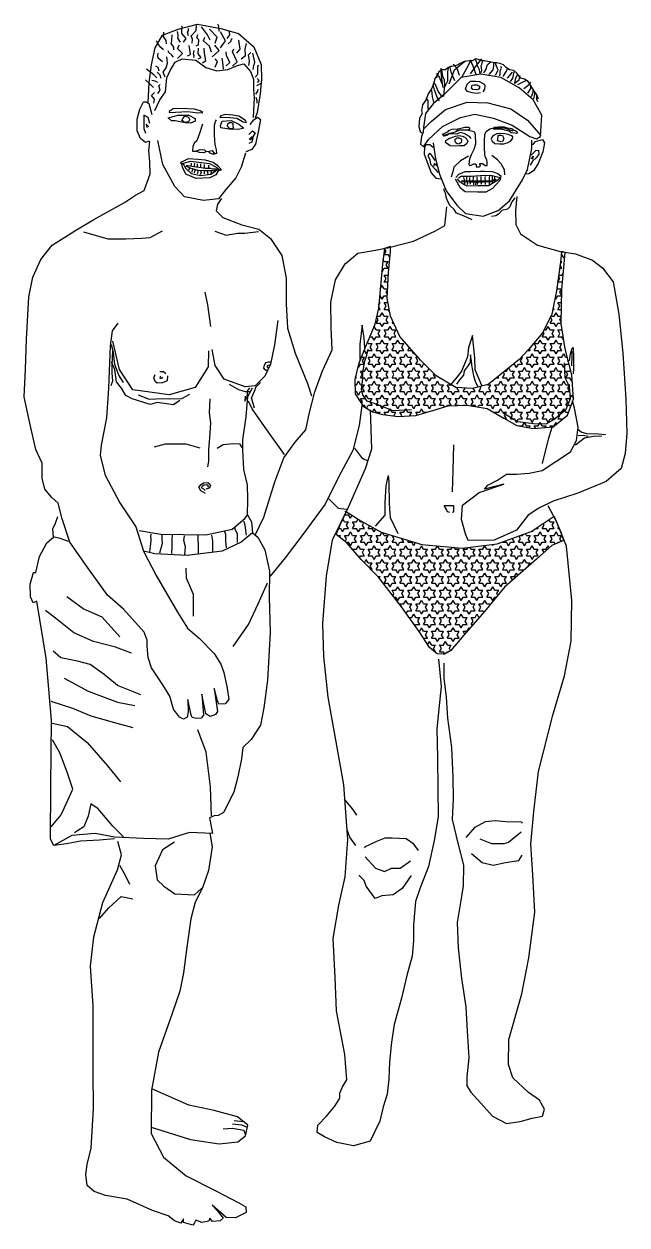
# Model space of a CAD drawing. Header units: metres. Extents: x -48.64 to -47.74, y -216.34 to -214.55.
import ezdxf

# ---------------------------------------------------------------- set-up
doc = ezdxf.new("R2010")
doc.units = ezdxf.units.M
doc.header["$MEASUREMENT"] = 0
pattern_1 = [(0, (-1.684387, 184.43196), (0, 0.0324759527), [0.01875, -0.01875]), (60, (-1.684387, 184.43196), (-0.028125, 0.0162379763), [0.01875, -0.01875]), (120, (-1.675012, 184.448198), (-0.028125, -0.0162379763), [0.01875, -0.01875])]

# ---------------------------------------------------------------- blocks, each defined once
blk = doc.blocks.new('Couple in Swimsuits')
h = blk.add_hatch()
h.set_pattern_fill('STARS', color=6, scale=0.15, style=0)
h.set_pattern_definition(pattern_1)
h.paths.add_polyline_path([(-0.0196, 4.6389), (-0.029, 4.5654), (-0.0478, 4.3564), (-0.0666, 4.2735), (-0.1068, 4.1783), (-0.1416, 4.0913), (-0.1604, 4.0178), (-0.1577, 3.9496), (-0.1202, 3.8908), (-0.076, 3.864), (-0.0263, 3.8519), (0.046, 3.8426), (0.1303, 3.8479), (0.2146, 3.8733), (0.2829, 3.8934), (0.3712, 3.896), (0.4678, 3.8799), (0.5467, 3.8345), (0.6096, 3.7997), (0.6886, 3.785), (0.7809, 3.793), (0.8493, 3.8493), (0.8774, 3.9255), (0.8694, 4.0405), (0.8387, 4.1639), (0.82, 4.2829), (0.8226, 4.4451), (0.8333, 4.5668), (0.8387, 4.6203), (0.8213, 4.6243), (0.8159, 4.5748), (0.7971, 4.4382), (0.7757, 4.3272), (0.7329, 4.2403), (0.6645, 4.1598), (0.6204, 4.113), (0.5361, 4.0448), (0.4732, 3.994), (0.3982, 3.9753), (0.3193, 3.9806), (0.2269, 4.0355), (0.152, 4.1104), (0.0543, 4.2214), (0.0101, 4.319), (-0.0059, 4.4032), (-0.0006, 4.5254), (0.0101, 4.6257), (0.0088, 4.6484)])
h = blk.add_hatch()
h.set_pattern_fill('STARS', color=6, scale=0.15, style=0)
h.set_pattern_definition(pattern_1)
h.paths.add_polyline_path([(-0.2045, 3.3944), (-0.1313, 3.3484), (-0.0351, 3.2942), (0.1588, 3.2359), (0.3502, 3.2184), (0.5156, 3.2387), (0.6769, 3.2969), (0.7773, 3.3633), (0.7854, 3.3687), (0.818, 3.294), (0.8302, 3.2547), (0.7746, 3.2303), (0.7027, 3.1653), (0.5508, 3.0336), (0.4559, 2.9185), (0.3583, 2.806), (0.296, 2.7329), (0.2661, 2.7153), (0.2594, 2.7153), (0.2309, 2.7166), (0.1943, 2.7464), (0.1455, 2.8223), (0.0614, 2.9402), (-0.0473, 3.0799), (-0.13, 3.1639), (-0.1978, 3.2439), (-0.2479, 3.2831), (-0.2274, 3.332), (-0.202, 3.3854)])
for points in [[(-1.1398, 5.3298), (-1.1352, 5.4259), (-1.1239, 5.5107), (-1.1069, 5.5908), (-1.0719, 5.6506), (-0.9985, 5.6788), (-0.9059, 5.7037), (-0.7953, 5.6822), (-0.7117, 5.6585), (-0.6382, 5.5952), (-0.6043, 5.5117), (-0.6031, 5.4426), (-0.6087, 5.3726), (-0.6234, 5.2846), (-0.6324, 5.257)], [(-0.9728, 5.6173), (-0.96, 5.6355), (-0.9803, 5.659), (-0.9803, 5.6761), (-0.9792, 5.6954)], [(-0.9311, 5.6131), (-0.93, 5.6312), (-0.9364, 5.6483), (-0.9118, 5.6729), (-0.9107, 5.6964)], [(-0.8038, 5.6697), (-0.8048, 5.6932), (-0.8102, 5.7029)], [(-1.053, 5.6098), (-1.0541, 5.6259), (-1.068, 5.6441), (-1.0659, 5.6654)], [(-1.0177, 5.581), (-1.0177, 5.5938), (-1.0306, 5.612), (-1.0273, 5.6248), (-1.0263, 5.6526)], [(-0.9867, 5.6184), (-0.9995, 5.6366), (-0.9985, 5.6451), (-0.9985, 5.6515), (-1.0017, 5.6686)], [(-0.9493, 5.6473), (-0.9535, 5.6654), (-0.9482, 5.6719), (-0.9482, 5.6825)], [(-0.9118, 5.6002), (-0.9022, 5.6056), (-0.9, 5.6291), (-0.9097, 5.6376), (-0.9043, 5.6547)], [(-0.8466, 5.627), (-0.8583, 5.6526), (-0.8872, 5.69)], [(-0.8401, 5.5703), (-0.8487, 5.5992), (-0.8776, 5.6237), (-0.8712, 5.6409)], [(-0.823, 5.6131), (-0.8123, 5.6419), (-0.8498, 5.6793)], [(-0.7973, 5.5906), (-0.7738, 5.6237), (-0.7973, 5.6665)], [(-0.7653, 5.6344), (-0.7524, 5.6526), (-0.7567, 5.6729)], [(-1.0669, 5.581), (-1.0808, 5.5917), (-1.0947, 5.612), (-1.1001, 5.6248)], [(-1.0006, 5.5404), (-0.9781, 5.5639), (-1.0017, 5.5874), (-0.992, 5.6056)], [(-0.9535, 5.5532), (-0.9396, 5.5585), (-0.9418, 5.5821), (-0.945, 5.6013)], [(-0.9033, 5.5393), (-0.8893, 5.5446), (-0.899, 5.5553), (-0.9033, 5.5639), (-0.9011, 5.5895)], [(-0.8819, 5.519), (-0.8669, 5.5307), (-0.8733, 5.565), (-0.8744, 5.5895)], [(-0.8359, 5.5478), (-0.8027, 5.5788), (-0.8241, 5.6034)], [(-0.7599, 5.6098), (-0.746, 5.6227), (-0.7449, 5.6334), (-0.7407, 5.6355)], [(-0.7396, 5.504), (-0.7182, 5.5243), (-0.7396, 5.5714), (-0.7332, 5.5863)], [(-0.7203, 5.565), (-0.7043, 5.5842), (-0.7107, 5.627)], [(-0.6989, 5.5393), (-0.6786, 5.5543), (-0.6807, 5.5853), (-0.6733, 5.6109)], [(-1.1079, 5.2934), (-1.0843, 5.3447), (-1.0587, 5.3821), (-1.0512, 5.4484), (-1.0351, 5.4826), (-1.0127, 5.5221), (-0.9784, 5.5382), (-0.9143, 5.5328), (-0.8672, 5.4976), (-0.8145, 5.4816), (-0.762, 5.488), (-0.716, 5.5072), (-0.6861, 5.5147), (-0.654, 5.4784), (-0.6401, 5.442), (-0.6412, 5.3939), (-0.638, 5.3544), (-0.6412, 5.2934), (-0.6422, 5.2603)], [(-1.0723, 5.5243), (-1.0926, 5.5425), (-1.0947, 5.5532), (-1.0926, 5.565)], [(-1.0594, 5.4516), (-1.0691, 5.4752), (-1.0541, 5.4955), (-1.0487, 5.5179), (-1.0519, 5.5478)], [(-1.0199, 5.5468), (-1.0273, 5.5553), (-1.0434, 5.5703), (-1.0445, 5.5767)], [(-0.9236, 5.5457), (-0.9214, 5.5532), (-0.9246, 5.5617), (-0.9225, 5.5778)], [(-0.822, 5.4987), (-0.8113, 5.5265), (-0.823, 5.5382)], [(-0.7834, 5.4891), (-0.7856, 5.5233), (-0.7899, 5.5425)], [(-0.7695, 5.5062), (-0.7524, 5.5211), (-0.7685, 5.5543), (-0.7695, 5.5714)], [(-0.6626, 5.5072), (-0.6593, 5.5286), (-0.6636, 5.5575), (-0.6529, 5.5682)], [(-0.6422, 5.488), (-0.639, 5.5072), (-0.6347, 5.5233), (-0.6433, 5.565)], [(0.712, 5.3471), (0.704, 5.3679), (0.6928, 5.3839), (0.6768, 5.4086), (0.6624, 5.4318), (0.6448, 5.4422), (0.628, 5.447), (0.6105, 5.4693), (0.5945, 5.4829), (0.5737, 5.4861), (0.5577, 5.4973), (0.5465, 5.5101), (0.5281, 5.5173), (0.5138, 5.5204), (0.5026, 5.5204), (0.4786, 5.5252), (0.4546, 5.5292), (0.4458, 5.5292), (0.4147, 5.538), (0.3971, 5.5292), (0.3851, 5.53), (0.3595, 5.5268), (0.3363, 5.5157), (0.3275, 5.5085), (0.3012, 5.5021), (0.2948, 5.5021), (0.2812, 5.4965), (0.27, 5.4861), (0.2532, 5.4861), (0.2396, 5.4781), (0.2332, 5.4613), (0.2205, 5.4462), (0.2173, 5.4318), (0.2093, 5.4054), (0.2013, 5.3919), (0.1885, 5.3727), (0.1789, 5.3456), (0.1621, 5.3198), (0.1565, 5.2926), (0.1597, 5.2799), (0.1477, 5.2575), (0.1444, 5.2179), (0.1505, 5.1948), (0.1585, 5.1878)], [(0.2876, 5.4198), (0.314, 5.4861), (0.3443, 5.5133), (0.3651, 5.5292)], [(0.3475, 5.4518), (0.3707, 5.4909), (0.3931, 5.534)], [(0.4155, 5.4645), (0.4019, 5.5045), (0.3891, 5.5324)], [(0.3899, 5.4677), (0.4179, 5.5077), (0.4434, 5.538)], [(0.4354, 5.4669), (0.4322, 5.4869), (0.4218, 5.5053), (0.4171, 5.5276), (0.4091, 5.5356)], [(0.4394, 5.4733), (0.4434, 5.4845), (0.4394, 5.5053), (0.4426, 5.5125), (0.4466, 5.5268)], [(0.4522, 5.4717), (0.4618, 5.4861), (0.4698, 5.5117), (0.4762, 5.5173), (0.4866, 5.5268)], [(-1.099, 5.4484), (-1.1129, 5.4623), (-1.1482, 5.4901)], [(-1.0873, 5.4805), (-1.0926, 5.4976), (-1.1033, 5.504)], [(-1.0787, 5.4452), (-1.084, 5.4613), (-1.0969, 5.4762)], [(-0.6326, 5.4516), (-0.6198, 5.4666), (-0.6198, 5.5051), (-0.6144, 5.5083)], [(0.254, 5.4198), (0.242, 5.4518), (0.23, 5.4685), (0.2284, 5.4486)], [(0.2588, 5.4031), (0.2548, 5.4326), (0.25, 5.4757), (0.25, 5.4949)], [(0.2628, 5.3597), (0.2668, 5.415), (0.2652, 5.4382), (0.2572, 5.4542), (0.254, 5.4765), (0.25, 5.4917)], [(0.266, 5.4023), (0.282, 5.435), (0.2812, 5.4749), (0.2844, 5.4981)], [(0.3148, 5.4342), (0.298, 5.4749), (0.2924, 5.4981)], [(0.3363, 5.459), (0.3275, 5.4901), (0.3164, 5.5061), (0.3076, 5.5117)], [(0.477, 5.4637), (0.497, 5.4861), (0.5002, 5.5045), (0.4994, 5.5236)], [(0.5074, 5.4613), (0.5201, 5.4853), (0.5098, 5.5125), (0.509, 5.5181)], [(0.5289, 5.4574), (0.5305, 5.4693), (0.5305, 5.4821), (0.5361, 5.4941), (0.5329, 5.5029)], [(0.5449, 5.455), (0.5537, 5.4709), (0.5601, 5.4805), (0.5641, 5.4925)], [(0.5649, 5.447), (0.5745, 5.4574), (0.5889, 5.4757)], [(0.5793, 5.431), (0.5905, 5.447), (0.5961, 5.4757), (0.6001, 5.4813)], [(-1.1151, 5.4025), (-1.1268, 5.4142), (-1.1525, 5.4388)], [(-1.0947, 5.4271), (-1.1065, 5.4335), (-1.1226, 5.4356)], [(-1.0947, 5.3736), (-1.083, 5.3896), (-1.0894, 5.41), (-1.083, 5.4174)], [(-0.6251, 5.4121), (-0.6048, 5.4228)], [(-0.621, 5.4271), (-0.6136, 5.4361), (-0.6231, 5.446)], [(0.242, 5.34), (0.2292, 5.3599), (0.2181, 5.3911), (0.2125, 5.4174)], [(0.2564, 5.3575), (0.2356, 5.3847), (0.2236, 5.4166), (0.2149, 5.427)], [(0.4369, 5.3782), (0.4203, 5.3744), (0.3974, 5.3775), (0.3745, 5.3839), (0.3656, 5.3972), (0.3733, 5.4188), (0.3898, 5.4328), (0.4146, 5.4328), (0.4324, 5.4315), (0.454, 5.4182), (0.4566, 5.4112), (0.4553, 5.3941), (0.447, 5.3826)], [(0.4299, 5.3953), (0.4191, 5.3915), (0.4, 5.3934), (0.3936, 5.4004), (0.3968, 5.4131), (0.4057, 5.415), (0.4191, 5.415), (0.4286, 5.4106), (0.4318, 5.4087), (0.4324, 5.401), (0.428, 5.396)], [(0.5977, 5.4214), (0.6176, 5.4374), (0.6208, 5.4374), (0.6216, 5.4486), (0.6248, 5.4598)], [(0.5993, 5.4238), (0.6049, 5.447), (0.6129, 5.4645)], [(0.6145, 5.4166), (0.6416, 5.4318), (0.6528, 5.4366)], [(0.6416, 5.3975), (0.668, 5.4166), (0.676, 5.4286)], [(0.6616, 5.3759), (0.6752, 5.3975), (0.676, 5.4134)], [(-1.1129, 5.3287), (-1.1108, 5.348), (-1.1247, 5.3651), (-1.1108, 5.379)], [(-0.6288, 5.3705), (-0.6199, 5.3857), (-0.6183, 5.3946)], [(-0.6236, 5.3279), (-0.6236, 5.3411), (-0.6283, 5.3547)], [(0.2157, 5.3328), (0.2093, 5.3591), (0.2061, 5.3895), (0.2029, 5.3935)], [(0.6792, 5.3607), (0.6864, 5.3807), (0.6872, 5.3967)], [(0.6904, 5.3487), (0.6952, 5.3719), (0.6952, 5.3815)], [(0.7088, 5.3352), (0.7032, 5.3456), (0.7032, 5.3655)], [(-1.1353, 5.1489), (-1.1533, 5.1421), (-1.177, 5.1602), (-1.1917, 5.1974), (-1.1917, 5.2519), (-1.1793, 5.3005), (-1.1624, 5.3354), (-1.1511, 5.3354), (-1.1364, 5.3275), (-1.1228, 5.2745)], [(0.1649, 5.2032), (0.2031, 5.242), (0.2712, 5.298), (0.3731, 5.3336), (0.4717, 5.3305), (0.5806, 5.3012), (0.6601, 5.2485), (0.7231, 5.1754)], [(0.1877, 5.3), (0.1885, 5.3416), (0.1789, 5.3527)], [(-1.1319, 5.2328), (-1.1398, 5.261), (-1.1601, 5.2723), (-1.1612, 5.2553), (-1.1601, 5.2316), (-1.1601, 5.2079), (-1.1522, 5.1854)], [(-0.968, 5.238), (-0.9802, 5.2461), (-0.9757, 5.2558), (-0.9656, 5.2664), (-0.9525, 5.2644), (-0.9452, 5.2571), (-0.9436, 5.2498), (-0.9493, 5.2396), (-0.9615, 5.238)], [(-0.882, 5.2289), (-0.8958, 5.1892), (-0.9096, 5.1496), (-0.9226, 5.1384), (-0.9286, 5.1229), (-0.9295, 5.1013), (-0.9139, 5.1013), (-0.8941, 5.1091), (-0.8734, 5.1074), (-0.8656, 5.0988), (-0.8501, 5.1005), (-0.8372, 5.1039), (-0.8312, 5.0979), (-0.8225, 5.0893), (-0.8139, 5.0919), (-0.8156, 5.1065), (-0.8217, 5.1332), (-0.8234, 5.1522), (-0.8251, 5.1806), (-0.826, 5.2047), (-0.826, 5.2237), (-0.8208, 5.2418), (-0.8156, 5.2496)], [(-0.6557, 5.2265), (-0.6385, 5.2498), (-0.6219, 5.2614), (-0.6069, 5.2509), (-0.6179, 5.1926), (-0.6312, 5.1333), (-0.6479, 5.1088), (-0.6773, 5.097)], [(-1.1375, 5.2158), (-1.1499, 5.2294), (-1.1488, 5.2192), (-1.1443, 5.2125)], [(-0.7424, 5.2063), (-0.7538, 5.2079), (-0.764, 5.2205), (-0.7628, 5.2311), (-0.7546, 5.2372), (-0.7445, 5.2368), (-0.738, 5.2335), (-0.738, 5.2209), (-0.7376, 5.2112), (-0.7433, 5.2043)], [(-0.6626, 5.1794), (-0.6459, 5.198), (-0.6322, 5.1882), (-0.642, 5.1725), (-0.6488, 5.1431), (-0.6626, 5.1372)], [(0.3922, 5.1611), (0.3845, 5.1711), (0.3585, 5.1844), (0.3407, 5.1894), (0.3242, 5.1812), (0.3078, 5.1825), (0.2814, 5.1821), (0.2631, 5.1748)], [(0.3176, 5.1926), (0.3373, 5.2017), (0.373, 5.2025), (0.4071, 5.1941), (0.4109, 5.1797), (0.4124, 5.1342), (0.4049, 5.1092), (0.3927, 5.0834), (0.3844, 5.0622), (0.3813, 5.0387), (0.3844, 5.0334), (0.3927, 5.0341), (0.4056, 5.0409), (0.4109, 5.0409), (0.4155, 5.0372), (0.4155, 5.0273), (0.4208, 5.0258), (0.4299, 5.0258), (0.436, 5.0303), (0.4337, 5.0394), (0.4337, 5.0417), (0.4466, 5.0417), (0.4565, 5.0349), (0.4565, 5.0326), (0.4678, 5.0334), (0.4686, 5.0508), (0.4663, 5.0599), (0.4595, 5.0736), (0.4565, 5.0895), (0.4557, 5.1137), (0.4549, 5.1509), (0.4572, 5.1797), (0.464, 5.1941), (0.4815, 5.207), (0.4929, 5.21), (0.5225, 5.2108), (0.549, 5.2108), (0.59, 5.1979)], [(0.4959, 5.2067), (0.5027, 5.2149), (0.5219, 5.2158), (0.5483, 5.2158), (0.5625, 5.2122), (0.5853, 5.2076), (0.5926, 5.2026), (0.604, 5.1976), (0.6086, 5.1939), (0.6108, 5.1862), (0.6067, 5.1839), (0.599, 5.1862), (0.5817, 5.1885), (0.573, 5.1949), (0.5525, 5.2003), (0.5488, 5.2017), (0.5251, 5.2044), (0.5132, 5.2044), (0.5023, 5.2044), (0.4982, 5.2058)], [(-1.2838, 4.285), (-1.3117, 4.2485), (-1.3209, 4.1773), (-1.3291, 3.9767), (-1.3379, 3.8358), (-1.3626, 3.7059), (-1.3677, 3.6575), (-1.3443, 3.564), (-1.2754, 3.4329), (-1.1987, 3.3195), (-1.1631, 3.2047), (-1.1023, 3.0883), (-1.0011, 2.9154), (-0.9543, 2.8383), (-0.8982, 2.791), (-0.8276, 2.7187), (-0.7948, 2.6683), (-0.7811, 2.629), (-0.7659, 2.5543), (-0.7579, 2.4999), (-0.7747, 2.4807), (-0.8044, 2.4791), (-0.8108, 2.4935), (-0.8268, 2.5527), (-0.8228, 2.5199), (-0.8108, 2.4438), (-0.8204, 2.4286), (-0.8468, 2.4206), (-0.8661, 2.4318), (-0.8861, 2.5255), (-0.8781, 2.4262), (-0.8885, 2.4126), (-0.9126, 2.411), (-0.931, 2.4158), (-0.9358, 2.427), (-0.9526, 2.5007), (-0.9502, 2.4422), (-0.955, 2.4174), (-0.9727, 2.407), (-0.9911, 2.4174), (-1.0208, 2.4542), (-1.0369, 2.516), (-1.0706, 2.5705), (-1.1244, 2.6508), (-1.1404, 2.6989), (-1.1444, 2.7533), (-1.1452, 2.7813), (-1.1596, 2.8198), (-1.2568, 2.9295), (-1.333, 2.9955), (-1.4265, 3.1251), (-1.5113, 3.2472), (-1.5488, 3.3567), (-1.5675, 3.4314), (-1.5975, 3.4592), (-1.6308, 3.4975), (-1.6439, 3.5502), (-1.6439, 3.6217), (-1.673, 3.6859), (-1.702, 3.8115), (-1.7294, 3.9355), (-1.723, 4.0676), (-1.718, 4.2084), (-1.7068, 4.4097), (-1.6874, 4.5034), (-1.6503, 4.5872), (-1.5955, 4.6548), (-1.4875, 4.7224), (-1.3974, 4.7775), (-1.2523, 4.858), (-1.2008, 4.8924), (-1.159, 4.915), (-1.1307, 4.9932), (-1.133, 5.0496), (-1.1364, 5.1037), (-1.133, 5.1489)], [(-0.6787, 5.0916), (-0.6997, 5.0251), (-0.7244, 4.9745), (-0.7712, 4.9191), (-0.807, 4.8747), (-0.8785, 4.8673), (-0.9686, 4.8845), (-1.0142, 4.9339), (-1.071, 5.0374), (-1.0944, 5.1508)], [(-0.6606, 5.1578), (-0.6469, 5.1706), (-0.6528, 5.1549), (-0.6577, 5.1539)], [(0.2121, 5.1186), (0.1956, 5.1315), (0.1767, 5.1309), (0.1709, 5.1192), (0.1691, 5.0873), (0.1862, 5.0402), (0.2033, 4.9983), (0.2239, 4.973), (0.2505, 4.9701)], [(0.2119, 5.14), (0.2234, 5.0646), (0.2425, 4.9911), (0.274, 4.9128), (0.3237, 4.844), (0.3658, 4.8058), (0.4499, 4.7924), (0.5208, 4.8192), (0.5743, 4.865), (0.6355, 4.9645), (0.6594, 5.0132), (0.6795, 5.1135), (0.6795, 5.1526)], [(0.3313, 5.1363), (0.3254, 5.1357), (0.3202, 5.1405), (0.3164, 5.1483), (0.3167, 5.158), (0.3267, 5.1641), (0.3338, 5.1641), (0.3455, 5.1586), (0.3458, 5.1509), (0.3442, 5.1425), (0.339, 5.1379), (0.3342, 5.1344)], [(0.5348, 5.1454), (0.5176, 5.1493), (0.5195, 5.1593), (0.5202, 5.1716), (0.5234, 5.1771), (0.5319, 5.1771), (0.5429, 5.1732), (0.5448, 5.1674), (0.5471, 5.1609), (0.5425, 5.1477), (0.5377, 5.1457)], [(0.6853, 5.1316), (0.6983, 5.1467), (0.7307, 5.1561), (0.7396, 5.1402), (0.7326, 5.0984), (0.71, 5.0421), (0.6885, 5.0079), (0.6664, 4.9938), (0.6505, 4.9924)], [(-0.866, 5.098), (-0.8758, 5.0932), (-0.8972, 5.0938), (-0.9156, 5.1012)], [(-0.8533, 5.0985), (-0.8491, 5.0926), (-0.8349, 5.0888), (-0.8233, 5.0876), (-0.8221, 5.0882)], [(0.2216, 5.0561), (0.2033, 5.0844), (0.1956, 5.092), (0.1868, 5.0797), (0.1962, 5.059), (0.1992, 5.0396), (0.2227, 5.0131), (0.2334, 5.0001)], [(0.3791, 5.0779), (0.3411, 5.0544), (0.3108, 5.0256), (0.307, 5.0097), (0.2979, 4.9779)], [(0.5513, 4.9885), (0.5506, 5.0127), (0.5346, 5.04), (0.5172, 5.0605), (0.4906, 5.0795)], [(0.6772, 5.0815), (0.6988, 5.104), (0.7115, 5.1059), (0.7133, 5.0871), (0.703, 5.0712), (0.6833, 5.0538), (0.673, 5.0346)], [(0.6786, 5.0641), (0.6866, 5.0768), (0.6852, 5.0684), (0.6819, 5.0618)], [(-0.9609, 5.0307), (-0.9423, 5.0216), (-0.9052, 5.0107), (-0.8704, 5.0097), (-0.8409, 5.0088), (-0.8209, 5.0088), (-0.8171, 5.0126)], [(-0.9604, 5.0342), (-0.9418, 5.0313), (-0.9131, 5.0258), (-0.8976, 5.0245), (-0.8693, 5.0203), (-0.8463, 5.0199), (-0.8352, 5.0177), (-0.8227, 5.0167), (-0.8162, 5.0165)], [(-0.9437, 5.0213), (-0.948, 5.014), (-0.948, 5.011)], [(-0.937, 5.0306), (-0.9346, 5.0388), (-0.9346, 5.0445)], [(-0.9276, 5.0166), (-0.9323, 5.005), (-0.933, 5.001)], [(-0.9173, 5.014), (-0.9203, 5.005), (-0.9213, 4.9983)], [(-0.9203, 5.027), (-0.9207, 5.0332), (-0.9186, 5.0435)], [(-0.9066, 5.0253), (-0.9056, 5.0348), (-0.9056, 5.0412)], [(-0.8897, 5.023), (-0.8898, 5.0336), (-0.8898, 5.0403)], [(-0.8723, 5.0209), (-0.8727, 5.031), (-0.8723, 5.0378)], [(-0.8524, 5.0197), (-0.8524, 5.0313), (-0.8524, 5.0349)], [(0.2292, 5.0319), (0.2163, 5.042), (0.2157, 5.0343), (0.2163, 5.0296)], [(-0.9056, 5.01), (-0.9053, 5.0006), (-0.907, 4.9936)], [(-0.8913, 5.0093), (-0.8889, 5), (-0.8939, 4.9889)], [(-0.8739, 5.01), (-0.8739, 5.002), (-0.8746, 4.9939)], [(-0.8602, 5.0073), (-0.8569, 4.9916)], [(-0.8429, 5.0086), (-0.8412, 4.9986), (-0.8439, 4.9933)], [(0.5293, 4.9627), (0.5099, 4.9409), (0.4935, 4.9238), (0.4616, 4.9067), (0.4219, 4.9067), (0.3635, 4.9082), (0.3424, 4.9254), (0.3183, 4.9674)], [(0.3191, 4.9759), (0.3339, 4.9923), (0.3635, 5.0039), (0.3915, 5.0039), (0.4374, 5.0055), (0.4554, 5.0055), (0.4912, 5.0047), (0.5192, 4.9954), (0.5332, 4.9837), (0.5293, 4.9643)], [(0.3315, 4.9744), (0.3455, 4.9822), (0.393, 4.9829), (0.4561, 4.9876), (0.4927, 4.9861), (0.5239, 4.9783), (0.5286, 4.9705), (0.5138, 4.9604), (0.474, 4.937), (0.4242, 4.9362), (0.3728, 4.9355), (0.3541, 4.944), (0.3378, 4.9557), (0.3276, 4.9697)], [(0.3455, 4.9604), (0.365, 4.9604), (0.3993, 4.9604), (0.4304, 4.9596), (0.46, 4.9604), (0.4927, 4.9611), (0.5013, 4.9674)], [(0.3519, 4.9562), (0.3671, 4.9562), (0.383, 4.9552), (0.3926, 4.9552), (0.4138, 4.9554), (0.421, 4.9554), (0.4312, 4.9554), (0.4432, 4.9554), (0.4545, 4.9552), (0.466, 4.9565), (0.4802, 4.9573), (0.488, 4.9573), (0.5008, 4.9621), (0.5102, 4.9675)], [(0.3605, 4.9597), (0.3605, 4.9659), (0.3583, 4.9726), (0.3583, 4.9766)], [(0.3629, 4.9549), (0.3613, 4.9474), (0.3605, 4.9442)], [(0.3717, 4.9629), (0.3717, 4.9704), (0.3717, 4.9771)], [(0.3854, 4.9613), (0.3859, 4.9739), (0.3859, 4.9766)], [(0.402, 4.9608), (0.403, 4.9726), (0.403, 4.9787)], [(0.4052, 4.9549), (0.4038, 4.9445), (0.4033, 4.9418)], [(0.4221, 4.9597), (0.4202, 4.971), (0.421, 4.9795)], [(0.4229, 4.956), (0.4229, 4.949), (0.4205, 4.9429)], [(0.4381, 4.9565), (0.4405, 4.9471), (0.4381, 4.9429)], [(0.4392, 4.9597), (0.4397, 4.9686), (0.4397, 4.9809)], [(0.4588, 4.9571), (0.459, 4.9496), (0.459, 4.9421)], [(0.4598, 4.9605), (0.459, 4.9744), (0.4596, 4.9801)], [(0.4775, 4.9592), (0.4772, 4.9501), (0.4772, 4.9423)], [(0.4791, 4.9611), (0.4791, 4.9736), (0.4815, 4.9833)], [(0.4938, 4.96), (0.4912, 4.9533), (0.4912, 4.9471)], [(0.493, 4.9621), (0.4936, 4.9704), (0.4936, 4.9822)], [(0.5008, 4.9632), (0.5011, 4.96), (0.5008, 4.9544)], [(0.5046, 4.9678), (0.5046, 4.9731), (0.5048, 4.9795)], [(0.3975, 4.7751), (0.3562, 4.7944), (0.3223, 4.8072), (0.3113, 4.8237), (0.292, 4.8411), (0.2837, 4.8595), (0.2755, 4.8778), (0.27, 4.9016), (0.2663, 4.9117), (0.2626, 4.9218)], [(0.3741, 4.9546), (0.3744, 4.9469), (0.3717, 4.9423)], [(0.387, 4.9544), (0.3872, 4.9479), (0.387, 4.9439)], [(0.4154, 4.953), (0.4122, 4.9429), (0.4124, 4.9405)], [(-0.7917, 4.8768), (-0.8105, 4.8487), (-0.8178, 4.8174), (-0.7855, 4.7862), (-0.6953, 4.7519), (-0.6152, 4.7302), (-0.5602, 4.6869), (-0.5066, 4.6066), (-0.4849, 4.4982), (-0.4849, 4.3763), (-0.4799, 4.2613), (-0.4432, 4.143), (-0.3847, 3.9991), (-0.3647, 3.9408)], [(0.6089, 4.8861), (0.6031, 4.8187), (0.6043, 4.7536), (0.6264, 4.7083), (0.7078, 4.6548), (0.8148, 4.6246), (0.887, 4.6141), (0.9676, 4.5833), (1.0157, 4.5474), (1.066, 4.4805), (1.0931, 4.3277), (1.1115, 4.1436), (1.1262, 3.9252), (1.1317, 3.7633), (1.1225, 3.6678), (1.1041, 3.5962), (1.0325, 3.5338), (0.8984, 3.4787), (0.7807, 3.4414), (0.7127, 3.4084), (0.6631, 3.3753), (0.608, 3.3037), (0.5014, 3.256), (0.3788, 3.2545), (0.366, 3.2867), (0.3466, 3.3536), (0.3505, 3.4217), (0.4303, 3.4822), (0.5475, 3.5221), (0.4561, 3.4976), (0.4715, 3.5169), (0.5179, 3.5414), (0.5603, 3.5684), (0.6067, 3.5697), (0.6672, 3.5735), (0.729, 3.5864), (0.863, 3.6755), (0.8926, 3.7282), (0.9004, 3.7915), (0.8824, 3.8815), (0.8734, 3.9176)], [(0.5993, 4.8796), (0.5855, 4.8613), (0.5764, 4.8365), (0.5654, 4.8265), (0.5378, 4.8191), (0.5213, 4.8026), (0.5094, 4.7944), (0.4892, 4.7907)], [(-0.6325, 3.2797), (-0.5911, 3.3655), (-0.5392, 3.5327), (-0.4963, 3.6467), (-0.4428, 3.7213), (-0.3925, 3.7791), (-0.3747, 3.8619), (-0.3495, 3.9596), (-0.3124, 4.0593), (-0.2665, 4.1584), (-0.2725, 4.265), (-0.2739, 4.3854), (-0.2517, 4.4905), (-0.2058, 4.5659), (-0.1451, 4.6177), (-0.0622, 4.6311), (0.0074, 4.6459), (0.1185, 4.674), (0.2237, 4.7228), (0.2666, 4.748), (0.277, 4.8375)], [(-1.0733, 4.7208), (-1.1325, 4.6906), (-1.1696, 4.6865), (-1.2467, 4.6837), (-1.3293, 4.6837), (-1.4463, 4.7167)], [(-0.8241, 4.7222), (-0.7704, 4.703), (-0.7168, 4.7112), (-0.681, 4.7112), (-0.6163, 4.7195)], [(-0.8424, 4.269), (-0.8564, 4.3727), (-0.8704, 4.4315)], [(-0.5249, 4.2977), (-0.5416, 4.1827), (-0.5599, 4.091), (-0.5866, 4.0344), (-0.6333, 3.9877), (-0.68, 3.9827), (-0.7801, 4.0194), (-0.8218, 4.0844), (-0.8368, 4.161)], [(-0.1126, 4.1689), (-0.1153, 4.2161), (-0.1255, 4.2762), (-0.1366, 4.1837), (-0.1357, 4.1125)], [(0.4428, 3.9889), (0.4121, 4.0636), (0.4094, 4.121), (0.3987, 4.2264), (0.38, 4.1704), (0.3747, 4.125), (0.3466, 4.057), (0.3266, 4.0303), (0.2962, 3.9942)], [(-1.257, 4.0031), (-1.2795, 4.0383), (-1.2987, 4.0895), (-1.304, 4.146), (-1.3147, 4.1823)], [(-0.8535, 4.1544), (-0.8551, 4.0777), (-0.9168, 3.9794), (-1.0403, 3.946), (-1.2124, 3.9694), (-1.2757, 4.066), (-1.3074, 4.1994)], [(0.1093, 3.8747), (0.0221, 3.8694), (-0.0533, 3.8991), (-0.1011, 3.915), (-0.1224, 3.9447), (-0.1287, 3.9713), (-0.1224, 4.0233), (-0.1213, 4.052), (-0.1117, 4.1051), (-0.1032, 4.1337), (-0.0969, 4.1624)], [(0.8592, 4.1059), (0.8643, 4.1394), (0.8721, 4.1664), (0.8759, 4.169), (0.8772, 4.1188), (0.8772, 4.0982), (0.8785, 4.0699), (0.8759, 4.0455)], [(-1.3093, 4.1524), (-1.3104, 4.1225), (-1.3125, 4.0831), (-1.3125, 4.049), (-1.3093, 4.0106), (-1.3168, 3.9882)], [(-0.9902, 3.9178), (-1.0201, 3.8975), (-1.098, 3.9092), (-1.13, 3.8996), (-1.2165, 3.9263), (-1.2464, 3.9423), (-1.2667, 3.9775), (-1.2912, 4.0074), (-1.2987, 4.065), (-1.3136, 4.1012)], [(-0.5772, 4.0598), (-0.5855, 4.0634), (-0.5909, 4.0723), (-0.5882, 4.0852), (-0.5811, 4.0989), (-0.5691, 4.102), (-0.5611, 4.102)], [(0.4241, 3.985), (0.4136, 4.0086), (0.4057, 4.0355), (0.3959, 4.0853), (0.3939, 4.1069), (0.3887, 4.135), (0.3873, 4.0984), (0.3788, 4.0846), (0.3598, 4.0597), (0.3559, 4.0381), (0.3362, 4.0158), (0.3225, 3.9955)], [(0.8695, 4.0828), (0.8708, 4.1317), (0.8721, 4.151)], [(-1.0565, 4.045), (-1.0672, 4.054), (-1.0844, 4.054)], [(-0.5704, 4.074), (-0.5753, 4.0803), (-0.5708, 4.0852), (-0.5651, 4.0883)], [(0.5441, 3.8598), (0.6143, 3.8184), (0.6886, 3.8089), (0.7481, 3.8078), (0.7853, 3.828), (0.8438, 3.8768), (0.8629, 3.9278), (0.8597, 3.9851), (0.8384, 4.0255), (0.8353, 4.0977)], [(-1.0483, 4.036), (-1.05, 4.0122), (-1.0729, 4.0016), (-1.0983, 4), (-1.1073, 4.0082), (-1.113, 4.0262), (-1.1073, 4.0417)], [(-1.0721, 4.0286), (-1.077, 4.0229), (-1.0827, 4.0229), (-1.0811, 4.0327), (-1.0795, 4.036)], [(-0.7559, 3.9956), (-0.7122, 3.9711), (-0.6801, 3.9615), (-0.6599, 3.9604)], [(-0.6353, 3.8815), (-0.6492, 3.9306), (-0.6342, 3.9658), (-0.63, 3.9818), (-0.6076, 4.0042)], [(-1.1877, 3.9455), (-1.1354, 3.9252), (-1.0703, 3.9284), (-1.0382, 3.9263), (-0.9806, 3.9284), (-0.9422, 3.9487)], [(-0.6684, 3.3764), (-0.6676, 3.4484), (-0.6686, 3.5187), (-0.6871, 3.5909), (-0.6918, 3.6864), (-0.6918, 3.7317), (-0.6746, 3.841), (-0.6668, 3.9379), (-0.6449, 3.9785)], [(-0.6801, 3.9391), (-0.6823, 3.9146), (-0.6705, 3.938), (-0.6673, 3.9658), (-0.6577, 3.9786)], [(-0.8469, 3.9269), (-0.8516, 3.8597), (-0.8438, 3.8128), (-0.85, 3.741), (-0.8547, 3.6863), (-0.8547, 3.6301), (-0.8594, 3.6035)], [(-0.4931, 3.6625), (-0.5765, 3.7791), (-0.6466, 3.8791), (-0.6649, 3.9158)], [(-0.1271, 3.8947), (-0.139, 3.8), (-0.1688, 3.6811), (-0.2354, 3.5583), (-0.3006, 3.4266), (-0.4119, 3.2767), (-0.4904, 3.1716), (-0.5615, 3.0858)], [(0.2376, 2.692), (0.25, 2.5614), (0.2391, 2.457), (0.2297, 2.3601), (0.2328, 2.2258), (0.2344, 2.0775), (0.2359, 1.9433), (0.2172, 1.8326), (0.1906, 1.709), (0.1501, 1.6077), (0.1282, 1.5418), (0.1188, 1.4312), (0.1188, 1.3564), (0.1126, 1.2828), (0.0876, 1.1909), (0.061, 1.0845), (0.0267, 0.9598), (0.0142, 0.8754), (0.0049, 0.7819), (0.0017, 0.7008), (-0.0061, 0.6291), (-0.0248, 0.5684), (-0.0404, 0.5013), (-0.0872, 0.4063), (-0.1667, 0.3844), (-0.2447, 0.4), (-0.304, 0.4265), (-0.3383, 0.4468), (-0.3352, 0.4826), (-0.2946, 0.5247), (-0.2541, 0.5715), (-0.2307, 0.6104), (-0.2307, 0.6338), (-0.2182, 0.6634), (-0.1979, 0.6962), (-0.2073, 0.8164), (-0.2463, 1.0243), (-0.2525, 1.1817), (-0.2619, 1.3677), (-0.2353, 1.5251), (-0.2057, 1.6592), (-0.1932, 1.836), (-0.2119, 2.0953), (-0.2478, 2.2994), (-0.2868, 2.5121), (-0.3071, 2.7042), (-0.3118, 2.8616), (-0.2946, 3.0849), (-0.2649, 3.2569), (-0.1901, 3.4128), (-0.1089, 3.5956), (-0.0793, 3.6891), (-0.0855, 3.8734)], [(0.7312, 3.6201), (0.7589, 3.7344), (0.7761, 3.7913)], [(1.0291, 3.7555), (0.9969, 3.7593), (0.9416, 3.7606), (0.9146, 3.7683), (0.8965, 3.7825)], [(-0.8938, 3.6926), (-0.9594, 3.7113), (-0.9798, 3.7113), (-1.0595, 3.7113), (-1.1111, 3.6972)], [(-0.8125, 3.6926), (-0.7844, 3.7097), (-0.7375, 3.7144), (-0.7062, 3.7129), (-0.6952, 3.6957)], [(0.3044, 3.4854), (0.3073, 3.5869), (0.3102, 3.7087)], [(0.8875, 3.7079), (0.93, 3.7413), (0.9712, 3.749), (1.0124, 3.7503)], [(0.9004, 3.7529), (0.9236, 3.7542), (0.948, 3.749)], [(-0.1619, 3.692), (-0.128, 3.6484), (-0.1151, 3.6403), (-0.0957, 3.6323)], [(-0.0612, 3.3219), (-0.0163, 3.3739), (-0.0163, 3.4353), (-0.0116, 3.5133), (-0.0021, 3.5582)], [(0.0452, 3.2865), (0.0097, 3.3621), (0.005, 3.4283), (0.0026, 3.5322), (0.0003, 3.5629)], [(-0.8679, 3.4774), (-0.8904, 3.4897), (-0.8994, 3.5077), (-0.8893, 3.52), (-0.8781, 3.5279), (-0.8567, 3.529), (-0.8477, 3.5223), (-0.8443, 3.5144), (-0.8511, 3.5021)], [(-0.8692, 3.4909), (-0.8765, 3.4982), (-0.8874, 3.5037), (-0.8827, 3.5145), (-0.8742, 3.5183), (-0.8707, 3.518), (-0.8622, 3.5199), (-0.8615, 3.5203), (-0.8564, 3.5164), (-0.8564, 3.5118), (-0.8545, 3.5098), (-0.8588, 3.5075)], [(-0.8511, 3.5021), (-0.8665, 3.4975)], [(-0.2845, 3.4532), (-0.2393, 3.4081), (-0.199, 3.4032)], [(0.2633, 2.6733), (0.2633, 2.6), (0.2741, 2.5137), (0.2806, 2.412), (0.2989, 2.2723), (0.3058, 2.1326), (0.3075, 2.0287), (0.3023, 1.9322), (0.3283, 1.8196), (0.3559, 1.7144), (0.3541, 1.6173), (0.342, 1.538), (0.3265, 1.4431), (0.33, 1.3235), (0.3472, 1.1769), (0.3663, 1.0438), (0.3732, 0.9282), (0.3818, 0.8006), (0.3715, 0.7109), (0.3715, 0.6678), (0.3905, 0.6384), (0.4388, 0.5867), (0.494, 0.5246), (0.5596, 0.4901), (0.6252, 0.4987), (0.6822, 0.5143), (0.7305, 0.5246), (0.7408, 0.5574), (0.7167, 0.6005), (0.6649, 0.6367), (0.5907, 0.7057), (0.57, 0.7695), (0.5717, 0.8885), (0.6324, 1.1049), (0.6652, 1.2756), (0.6946, 1.4918), (0.6842, 1.6695), (0.6757, 1.8148), (0.6895, 1.97), (0.7121, 2.1586), (0.7794, 2.4259), (0.8348, 2.613), (0.8676, 2.7769), (0.8693, 2.9705), (0.8452, 3.2279), (0.7968, 3.3452), (0.7571, 3.4194)], [(0.2919, 3.3878), (0.2795, 3.3912), (0.2749, 3.4014), (0.2636, 3.4206), (0.2863, 3.4206), (0.3078, 3.4206), (0.3089, 3.3991), (0.3089, 3.3889), (0.3021, 3.3867)], [(-0.8394, 1.9484), (-0.8451, 2.0866), (-0.8648, 2.2502), (-0.9044, 2.3574)], [(-0.1503, 1.9524), (-0.1691, 1.9799), (-0.2029, 2.0201), (-0.208, 2.0276)], [(-0.1553, 1.8082), (-0.1841, 1.8471), (-0.1967, 1.8822)], [(0.3694, 1.8456), (0.4121, 1.8957), (0.4597, 1.9221), (0.5061, 1.9271), (0.5576, 1.9221), (0.6303, 1.9208), (0.6341, 1.9133)], [(-0.8474, 1.8661), (-0.8362, 1.8017), (-0.8536, 1.6888), (-0.8821, 1.6069), (-0.9168, 1.54), (-0.938, 1.4606), (-0.9567, 1.3258), (-0.9734, 1.2036), (-0.9904, 1.117), (-1.0263, 1.0119), (-1.0905, 0.8273), (-1.1239, 0.6474), (-1.1265, 0.4424), (-1.0674, 0.3296), (-0.9597, 0.2424), (-0.8192, 0.171), (-0.7108, 0.1141), (-0.6775, 0.0945), (-0.6747, 0.0681), (-0.7261, 0.0431), (-0.7706, 0.0445), (-0.8359, 0.1028), (-0.8123, 0.0778), (-0.7845, 0.0404), (-0.7984, 0.0279), (-0.8345, 0.0251), (-0.847, 0.0404), (-0.8525, 0.0265), (-0.8859, 0.0209), (-0.9137, 0.0306), (-0.922, 0.0154), (-0.9289, 0.0084), (-0.972, 0.0209), (-0.972, 0.0376), (-0.9852, 0.0178), (-1.0157, 0.028), (-1.0453, 0.052), (-1.1204, 0.077), (-1.2396, 0.1306), (-1.3432, 0.1483), (-1.3968, 0.1677), (-1.4301, 0.1954), (-1.4356, 0.2481), (-1.4301, 0.2952), (-1.4101, 0.3724), (-1.3992, 0.5609), (-1.4019, 0.735), (-1.4006, 0.8573), (-1.4006, 1.0484), (-1.4141, 1.2364), (-1.3986, 1.3754), (-1.3561, 1.5376), (-1.2865, 1.6925), (-1.2672, 1.764), (-1.2846, 1.8277)], [(-1.0158, 1.8236), (-1.0718, 1.7869), (-1.1066, 1.7116), (-1.097, 1.646), (-1.066, 1.6151), (-1.0139, 1.5784), (-0.9212, 1.5746), (-0.8864, 1.6054)], [(0.1421, 1.7852), (0.1207, 1.814), (0.0844, 1.8391), (0.0179, 1.8429), (-0.0172, 1.8429), (-0.0574, 1.8278), (-0.1138, 1.8002), (-0.1113, 1.7965)], [(0.6291, 1.8719), (0.5701, 1.8218), (0.5475, 1.8155), (0.4898, 1.8155), (0.4346, 1.8381)], [(0.3933, 1.7704), (0.4447, 1.7278), (0.4961, 1.7152), (0.5551, 1.7278), (0.6178, 1.7365), (0.6341, 1.7616)], [(-1.2768, 1.7153), (-1.2498, 1.667), (-1.2285, 1.6246)], [(-0.1101, 1.7539), (-0.0611, 1.7012), (-0.0185, 1.6849), (0.0141, 1.7012), (0.0555, 1.7012), (0.1044, 1.7351)], [(0.1069, 1.6661), (0.0655, 1.6047), (0.0229, 1.5746), (-0.0323, 1.5696), (-0.0624, 1.5571), (-0.1063, 1.6147), (-0.1151, 1.6423), (-0.1402, 1.6674)], [(-1.3715, 1.4624), (-1.327, 1.5126), (-1.2691, 1.5667), (-1.2131, 1.5551)], [(-1.1261, 0.4728), (-0.9392, 0.4136), (-0.8026, 0.3935), (-0.7143, 0.4036), (-0.6781, 0.4317), (-0.6681, 0.4819), (-0.7163, 0.522), (-0.8267, 0.5521), (-0.9473, 0.5762), (-1.1225, 0.6548)], [(-0.7846, 0.4638), (-0.7404, 0.4678), (-0.6862, 0.4578), (-0.6801, 0.4397)], [(-0.7404, 0.4879), (-0.6982, 0.4839), (-0.6701, 0.4718)], [(-0.7323, 0.5039), (-0.6882, 0.4999)]]:
    blk.add_lwpolyline(points)
for points in [[(0.1655, 5.1218), (0.19, 5.1558), (0.257, 5.2171), (0.3412, 5.2605), (0.4091, 5.2756), (0.4987, 5.2576), (0.5865, 5.2246), (0.6705, 5.17), (0.7017, 5.1589), (0.722, 5.1705), (0.727, 5.2722), (0.6859, 5.3446), (0.6194, 5.4016), (0.5335, 5.4506), (0.4388, 5.4665), (0.3441, 5.4499), (0.2682, 5.3741), (0.2124, 5.3255), (0.1754, 5.2793), (0.1661, 5.2123), (0.1639, 5.1916), (0.156, 5.1701), (0.1522, 5.1345)], [(-1.0412, 5.2836), (-1.0113, 5.2856), (-0.9517, 5.2891), (-0.9042, 5.2822), (-0.8808, 5.2839), (-0.8929, 5.2917), (-0.9197, 5.2994), (-0.9543, 5.302), (-0.9863, 5.3029), (-1.0217, 5.302), (-1.0399, 5.2882)], [(-1.045, 5.2582), (-0.9984, 5.2711), (-0.9467, 5.272), (-0.9174, 5.2564), (-0.9165, 5.2435), (-0.9389, 5.234), (-0.9648, 5.2358), (-1.0114, 5.2452), (-1.0295, 5.2452)], [(-0.8006, 5.2598), (-0.7709, 5.2628), (-0.7199, 5.2567), (-0.6895, 5.2392), (-0.6735, 5.2369), (-0.6788, 5.2461), (-0.71, 5.2666), (-0.7389, 5.2712), (-0.7739, 5.275), (-0.796, 5.2689)], [(-0.7975, 5.2228), (-0.7898, 5.2435), (-0.7466, 5.2461), (-0.7104, 5.2289), (-0.6863, 5.2099), (-0.7122, 5.2039), (-0.7553, 5.2047), (-0.7958, 5.2108)], [(0.3776, 5.2017), (0.3575, 5.1999), (0.3398, 5.1999), (0.3274, 5.1994), (0.3215, 5.1935), (0.3046, 5.188), (0.2891, 5.1844), (0.2795, 5.1766), (0.2713, 5.1734), (0.2645, 5.1716), (0.2563, 5.1812), (0.2649, 5.1839), (0.2832, 5.1948), (0.2864, 5.1989), (0.3028, 5.2058), (0.3288, 5.2067), (0.3434, 5.2103), (0.3626, 5.214), (0.3726, 5.2154), (0.3804, 5.2149), (0.3849, 5.2108), (0.3849, 5.204)], [(0.5896, 5.1681), (0.5833, 5.1733), (0.5672, 5.1797), (0.5523, 5.1838), (0.527, 5.1852), (0.514, 5.183), (0.502, 5.1771), (0.4912, 5.1689), (0.4871, 5.157), (0.492, 5.1476), (0.5047, 5.1372), (0.5263, 5.1361), (0.5479, 5.1357), (0.5672, 5.1424), (0.5784, 5.1488), (0.5877, 5.1588)], [(0.2715, 5.1511), (0.2857, 5.1603), (0.3011, 5.1663), (0.3174, 5.1717), (0.3365, 5.1748), (0.3496, 5.1725), (0.3615, 5.1666), (0.3723, 5.1584), (0.3764, 5.1465), (0.3715, 5.1372), (0.3589, 5.1267), (0.3373, 5.1256), (0.3157, 5.1252), (0.2929, 5.1256), (0.2816, 5.1336), (0.2707, 5.1418)], [(-0.9834, 5.041), (-0.9383, 5.0541), (-0.8491, 5.0424), (-0.815, 5.0228), (-0.7985, 5.0108), (-0.7923, 5.0122), (-0.807, 5.028), (-0.8312, 5.0469), (-0.8676, 5.0585), (-0.9049, 5.0611), (-0.9507, 5.0637), (-0.9797, 5.0495), (-0.9865, 5.0453)], [(-0.9744, 5.04), (-0.9617, 5.0189), (-0.9362, 4.9956), (-0.8907, 4.9861), (-0.8431, 4.9914), (-0.8216, 5.006), (-0.8081, 5.0148), (-0.8044, 5.0126), (-0.8199, 4.9892), (-0.8484, 4.9745), (-0.9119, 4.9708), (-0.961, 4.9912), (-0.9772, 5.0247), (-0.9804, 5.0395)]]:
    blk.add_lwpolyline(points, close=True)
at = {"color": 6}
for points in [[(-0.0196, 4.6389), (-0.029, 4.5654), (-0.0478, 4.3564), (-0.0666, 4.2735), (-0.1068, 4.1783), (-0.1416, 4.0913), (-0.1604, 4.0178), (-0.1577, 3.9496), (-0.1202, 3.8908), (-0.076, 3.864), (-0.0263, 3.8519), (0.046, 3.8426), (0.1303, 3.8479), (0.2146, 3.8733), (0.2829, 3.8934), (0.3712, 3.896), (0.4678, 3.8799), (0.5467, 3.8345), (0.6096, 3.7997), (0.6886, 3.785), (0.7809, 3.793), (0.8493, 3.8493), (0.8774, 3.9255), (0.8694, 4.0405), (0.8387, 4.1639), (0.82, 4.2829), (0.8226, 4.4451), (0.8333, 4.5668), (0.8387, 4.6203), (0.8213, 4.6243), (0.8159, 4.5748), (0.7971, 4.4382), (0.7757, 4.3272), (0.7329, 4.2403), (0.6645, 4.1598), (0.6204, 4.113), (0.5361, 4.0448), (0.4732, 3.994), (0.3982, 3.9753), (0.3193, 3.9806), (0.2269, 4.0355), (0.152, 4.1104), (0.0543, 4.2214), (0.0101, 4.319), (-0.0059, 4.4032), (-0.0006, 4.5254), (0.0101, 4.6257), (0.0088, 4.6484)], [(-0.2045, 3.3944), (-0.1313, 3.3484), (-0.0351, 3.2942), (0.1588, 3.2359), (0.3502, 3.2184), (0.5156, 3.2387), (0.6769, 3.2969), (0.7773, 3.3633), (0.7854, 3.3687), (0.818, 3.294), (0.8302, 3.2547), (0.7746, 3.2303), (0.7027, 3.1653), (0.5508, 3.0336), (0.4559, 2.9185), (0.3583, 2.806), (0.296, 2.7329), (0.2661, 2.7153), (0.2594, 2.7153), (0.2309, 2.7166), (0.1943, 2.7464), (0.1455, 2.8223), (0.0614, 2.9402), (-0.0473, 3.0799), (-0.13, 3.1639), (-0.1978, 3.2439), (-0.2479, 3.2831), (-0.2274, 3.332), (-0.202, 3.3854)]]:
    blk.add_lwpolyline(points, close=True, dxfattribs=at)
for points in [[(-0.6446, 3.2915), (-0.6194, 3.271), (-0.5866, 3.2098), (-0.5639, 3.109), (-0.5662, 2.9857), (-0.5616, 2.819), (-0.5736, 2.5914), (-0.5921, 2.4603), (-0.6078, 2.3793), (-0.6519, 2.3111), (-0.6904, 2.2723), (-0.6975, 2.2197), (-0.7146, 2.1344), (-0.7345, 2.0605), (-0.7828, 1.9639), (-0.8084, 1.9497), (-0.8271, 1.949), (-0.8488, 1.9386), (-0.839, 1.8911), (-0.8355, 1.8646), (-0.9439, 1.8705), (-1.0458, 1.8384), (-1.162, 1.8419), (-1.2996, 1.8473), (-1.3912, 1.8651), (-1.5021, 1.8561), (-1.5879, 1.8079), (-1.6039, 1.8383), (-1.6021, 2.089), (-1.5991, 2.402), (-1.6248, 2.6964), (-1.6679, 2.9664), (-1.6861, 2.9594), (-1.6987, 2.9875), (-1.7002, 3.0478), (-1.6847, 3.1025), (-1.6735, 3.1025), (-1.6552, 3.1789), (-1.6215, 3.2435), (-1.5892, 3.2701), (-1.592, 3.3094), (-1.5794, 3.3375), (-1.5682, 3.3683)], [(-1.1825, 3.3016), (-1.0806, 3.2846), (-0.8665, 3.2814), (-0.742, 3.3085), (-0.682, 3.3583), (-0.6684, 3.3764), (-0.6492, 3.3436), (-0.6446, 3.2915), (-0.699, 3.2474), (-0.7895, 3.2045), (-0.9559, 3.183), (-1.1087, 3.192), (-1.163, 3.2045)], [(-0.7156, 3.2456), (-0.7165, 3.2865), (-0.7272, 3.3069), (-0.7277, 3.3162)], [(-0.6729, 3.2804), (-0.6794, 3.325), (-0.6854, 3.3468)], [(-1.5183, 3.2503), (-1.5585, 3.2643), (-1.5931, 3.2717)], [(-1.1316, 3.2014), (-1.1293, 3.226), (-1.126, 3.2557), (-1.1284, 3.2798), (-1.1237, 3.2863)], [(-1.0842, 3.1963), (-1.0717, 3.2418), (-1.0731, 3.2617), (-1.0731, 3.2803)], [(-1.0285, 3.1926), (-1.0257, 3.226), (-1.0257, 3.2603), (-1.0248, 3.2822)], [(-0.9662, 3.1884), (-0.9625, 3.2251), (-0.9718, 3.2548), (-0.9672, 3.2766)], [(-0.901, 3.1931), (-0.901, 3.2381), (-0.9034, 3.2567), (-0.9038, 3.2785)], [(-0.8337, 3.2), (-0.8332, 3.2511), (-0.8379, 3.2803)], [(-0.769, 3.2196), (-0.7718, 3.2526), (-0.7718, 3.2828), (-0.7774, 3.2999)], [(-0.9246, 2.8962), (-0.9246, 2.999), (-0.9582, 3.0761), (-0.9602, 3.1236)], [(-0.7366, 2.7513), (-0.6643, 2.8563), (-0.6184, 2.9547), (-0.5746, 3.0532)], [(-1.2752, 2.7975), (-1.3583, 2.8904), (-1.4493, 2.9299), (-1.5264, 2.9873)], [(-1.2198, 2.7204), (-1.295, 2.7481), (-1.3998, 2.7758), (-1.4928, 2.8173), (-1.5719, 2.8805), (-1.6273, 2.922)], [(-1.1743, 2.5219), (-1.285, 2.5674), (-1.3483, 2.6188), (-1.4156, 2.6662), (-1.4749, 2.6821), (-1.5541, 2.6979), (-1.5916, 2.7295)], [(-1.5382, 2.601), (-1.4255, 2.5397), (-1.285, 2.4883), (-1.2039, 2.4725)], [(-1.6015, 2.4923), (-1.4987, 2.4587), (-1.4116, 2.4231), (-1.289, 2.3875), (-1.2138, 2.3678)], [(-1.5961, 2.3885), (-1.5224, 2.3717), (-1.4294, 2.2966), (-1.3325, 2.1859), (-1.2712, 2.1108)], [(-1.6013, 1.8974), (-1.5532, 1.9542), (-1.4985, 2.0745), (-1.5225, 2.1511), (-1.5576, 2.2452), (-1.5948, 2.3086)], [(-1.2579, 1.8494), (-1.3084, 1.8998), (-1.3781, 1.9816), (-1.4129, 2.006), (-1.4251, 1.9468), (-1.446, 1.8964), (-1.4756, 1.8772), (-1.4895, 1.8685)], [(-1.3004, 1.8395), (-1.3714, 1.8327), (-1.462, 1.8293), (-1.5279, 1.8164), (-1.5877, 1.8087)]]:
    blk.add_lwpolyline(points, dxfattribs=at)

msp = doc.modelspace()

# ---------------------------------------------------------------- block references
at = {"xscale": 0.3135000000000001, "yscale": 0.3135000000000001, "zscale": 0.3135000000000001}
msp.add_blockref('Couple in Swimsuits', (-48.0991, -216.3398), dxfattribs=at)

doc.saveas('drawing.dxf')
